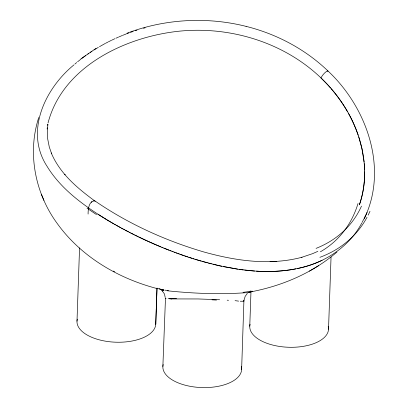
<?xml version="1.0" encoding="UTF-8"?>
<svg xmlns="http://www.w3.org/2000/svg" width="408" height="408" viewBox="0 0 408 408"><rect width="100%" height="100%" fill="white"/><g stroke="black" fill="none" stroke-linecap="round" stroke-linejoin="round"><path stroke-width="0.61" d="M157.004 288.017L155.749 324.222L156.998 288.313M76.995 321.157L79.555 247.896M162.869 366.512L165.475 298.304M241.623 369.577L243.913 300.691M249.767 326.211L250.981 291.434M328.522 329.281L331.046 257.03M88.092 214.052C88.082 209.146 88.781 200.955 94.809 200.838C127.923 223.63 165 240.496 203.505 251.869C235.309 260.753 269.601 265.889 302.042 257.239L301.211 257.489L312.518 253.684L317.837 251.359M47.144 129.015L47.277 127.791M47.909 124.267L47.318 131.519L47.634 138.659L49.292 146.992L51.648 153.826L51.301 153.005C54.606 161.017 59.481 168.3 65.107 174.864L64.632 174.303C73.471 184.691 84.262 193.198 95.171 201.256M47.619 125.338L47.828 124.108M244.066 299.967L245.193 296.295L247.396 293.403M48.062 122.874C62.781 66.178 126.251 36.414 180.122 31.095C232.723 26.087 288.145 43.789 325.202 82.13M327.838 71.614L327.894 70.905C305.215 49.133 276.527 33.971 246.09 26.377M38.77 117.519C27.096 153.168 35.2 193.56 57.248 223.518C81.11 256.729 118.305 278.516 157.463 288.67M359.514 204.444C363.135 193.948 364.767 182.809 364.64 171.722M359.377 204.841C369.934 174.537 363.742 140.566 348.294 113.047M364.568 217.989C388.416 167.943 366.598 107.049 327.894 70.905L327.69 70.824C324.702 72.206 322.555 75.103 320.943 77.903L327.262 84.293M364.14 218.917L367.042 212.502M364.818 216.918L364.181 218.3M363.854 218.989L362.146 222.355M361.789 223.013C348.962 247.268 323.972 263.344 297.406 268.53M165.266 298.426L166.082 298.738M91.208 202.302L91.882 201.629M73.96 64.872C45.15 88.414 24.46 131.514 46.986 166.214C59.502 186.787 78.861 201.833 98.833 214.781M74.858 64.092L76.678 62.552M336.972 252.052C312.054 273.436 280.75 286.523 248.594 292.261M77.607 61.787L80.906 59.15M80.963 58.828L96.018 48.379M81.87 58.41L82.839 57.671M83.329 57.309L85.802 55.498M87.822 54.075L88.842 53.372M90.392 52.336L91.948 51.301M94.064 49.96L98.359 47.328M309.386 271.147L318.714 265.618M99.455 46.696L105.014 43.59M105.504 43.34L107.942 42.07M108.431 41.815L111.404 40.351M111.899 40.106L114.913 38.694M322.075 260.299C301.731 269.984 278.725 272.488 256.438 271.157M115.928 38.235L118.478 37.108M118.988 36.883L122.084 35.588M122.604 35.374L126.261 33.935M126.791 33.742L128.903 32.956M126.959 33.227C164.766 18.911 206.963 16.509 246.162 26.398M130.494 32.38L133.166 31.457M135.318 30.748L136.94 30.223M143.483 28.285L145.131 27.826M295.871 268.841C279.026 272.156 261.671 272.09 244.673 270.106M245.524 292.74C219.529 294.576 193.29 293.5 167.387 290.792M276.813 261.385L270.03 261.691L270.677 261.666M169.81 298.926L198.227 298.957L219.626 299.737M171.299 298.942L171.671 298.947M93.804 200.609L94.345 200.629M227.205 300.196L228.526 300.283M254.561 271.034L239.216 269.397L223.171 266.577M243.265 269.938L239.017 269.372M237.594 269.163L219.402 265.766L202.215 261.395M221.712 266.271L212.889 264.236M211.41 263.864L208.442 263.099M207.407 262.829L194.942 259.238M201.18 261.1C179.688 254.878 158.814 246.636 138.664 236.926M192.862 258.585L193.902 258.912M191.821 258.254L188.7 257.244M187.66 256.902L184.538 255.847M183.498 255.49L180.382 254.398M178.306 253.654L179.341 254.026M176.231 252.894L177.266 253.276M174.155 252.124L175.19 252.511M172.084 251.343L173.119 251.736M170.019 250.553L171.049 250.951M168.989 250.15L163.853 248.11M161.808 247.274L162.828 247.692M160.788 246.85C141.729 238.92 123.185 229.694 105.534 218.979M137.863 236.538L136.267 235.758M134.676 234.977L135.471 235.37M133.885 234.58L130.739 232.994M129.173 232.193L129.953 232.596M128.393 231.795L125.297 230.173M123.762 229.357L124.532 229.765M122.997 228.949L121.472 228.128M120.712 227.715L116.137 225.18M114.592 224.308L115.367 224.747M113.822 223.87L110.772 222.1M110.395 221.881L107.391 220.096M107.018 219.876L97.946 214.21M105.351 218.861L103.882 217.964M103.515 217.734L102.24 216.944M102.061 216.832L100.618 215.924M100.439 215.806L99.006 214.894M161.685 290.165L164.388 293.857L165.26 297.621M161.894 290.374L162.593 291.042M325.895 82.844C334.218 91.555 341.547 101.24 347.534 111.705M327.935 85.022L330.587 87.975M331.235 88.725C342.985 102.347 352.349 118.101 358.168 135.15M41.361 194.203L43.921 200.354M358.734 136.848L361.957 148.68L364.089 161.991M364.242 163.634L364.609 170.116M96.528 214.608A168.529 69.34 19.8 0 1 87.016 208.106M367.027 217.286A187.425 124.685 39.8 0 1 319.908 257.321M369.99 211.252A187.425 124.685 39.8 0 1 368.154 215.128M358.015 203.526A177.847 118.799 44.7 0 1 320.377 251.812M361.478 206.127A178.005 117.392 37.2 0 1 316.057 248.385M168.473 290.669A53.999 6.569 -0.9 0 1 164.791 290.093M163.715 289.915A55.758 7.308 -1.8 0 1 158.824 288.589M163.032 289.991A55.768 7.395 -1.9 0 1 158.544 288.675M252.659 291.149A55.672 7.375 5.7 0 1 246.238 292.862M251.032 290.965A55.661 6.992 4.8 0 1 243.035 292.306M328.205 326.247A39.408 19.523 2 0 1 289.17 347.279A39.408 19.523 2 0 1 250.079 324.212M155.642 322.198A39.408 19.523 2 0 1 115.377 342.19A39.408 19.523 2 0 1 77.306 319.153M114.648 271.794A50.684 25.796 34.7 0 1 113.358 271.065M176.588 298.513A50.067 1.459 -2.7 0 1 169.891 298.513M173.247 298.681A50.296 1.566 -2.9 0 1 168.111 298.615M243.974 300.635A49.373 1.607 6.1 0 1 244.03 300.706A49.485 1.627 5.9 0 0 244.04 300.64M243.296 300.691A49.995 1.601 6.7 0 1 240.286 301.211M235.069 300.66A44.334 0.964 5.4 0 1 238.624 301.13M211.987 299.829A38.214 0.607 3 0 1 216.495 300.084M241.306 366.547A39.408 19.523 2 0 1 202.271 387.58A39.408 19.523 2 0 1 163.185 364.512M163.802 290.185L162.914 290.001L163.802 290.185"/></g></svg>
